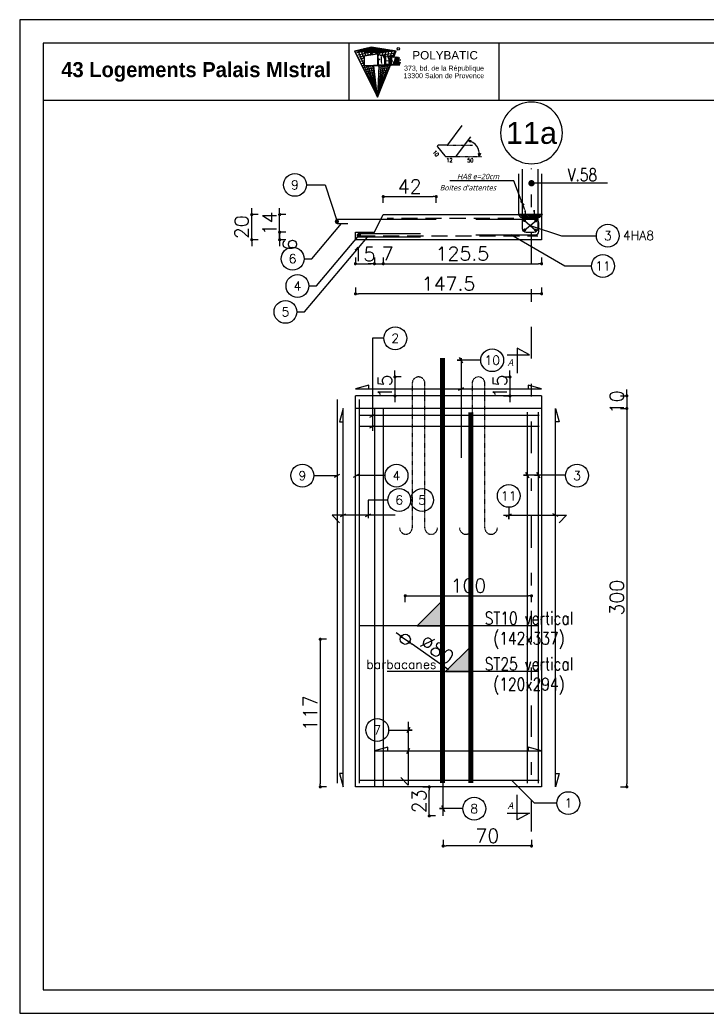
# Model space of a CAD drawing. Header units: millimetres. Extents: x -21776 to 63757, y -7870 to 8483.
# Drawn here: x 9611 to 10157, y -5309 to -4522 of the extents above; entities that cross this region are included whole.
import ezdxf
from ezdxf.enums import TextEntityAlignment as Align

# ---------------------------------------------------------------- set-up
doc = ezdxf.new("R2010")
doc.units = ezdxf.units.MM
doc.header["$PDMODE"] = 34
for name, pattern in [('CACHE', [9.525, 6.35, -3.175]), ('CACHEX2', [19.05, 12.7, -6.35]), ('CONTINUE', [0]), ('GrFeatureAxis', [0.85, 0.25, -0.2, 0.1, -0.2, 0.1]), ('HIDDEN2', [0.1875, 0.125, -0.0625])]:
    doc.linetypes.add(name, pattern=pattern)
for name, color, linetype in [('1', 7, 'Continuous'), ('COTATION', 1, 'Continuous'), ('GO-CARTOUCHE', 7, 'Continuous'), ('GO-COTATION', 1, 'Continuous'), ('GO-FER-HA', 140, 'Continuous'), ('GO-TEXTE', 9, 'Continuous'), ('GO-TEXTE-ACIER', 3, 'Continuous'), ('GO-TEXTE-FER', 3, 'Continuous'), ('Grid', 7, 'Continuous'), ('préfa v', 2, 'Continuous'), ('STR_barbacan', 160, 'Continuous'), ('STR_TS', 22, 'Continuous'), ('STR_TS_TXT', 7, 'Continuous'), ('STR_VOI-POT', 6, 'Continuous'), ('TEXTE-ACIER', 3, 'Continuous')]:
    doc.layers.add(name, color=color, linetype=linetype)
doc.styles.add('GrGrid', font='ARIAL.TTF', dxfattribs={"height": 0.17})
doc.styles.add('Lucida', font='')
doc.styles.get("Standard").update_dxf_attribs({"font": 'romans.shx'})
doc.styles.add('TEXTE', font='romans.shx')
doc.styles.add('TEXTE TS', font='romans.shx', dxfattribs={"width": 0.7, "oblique": 15})
doc.styles.add('TEXTEBA', font='ARIAL.TTF')
doc.styles.get('Lucida').set_extended_font_data('Lucida Sans', italic=True)
doc.dimstyles.new('COUPE-20', dxfattribs={"dimscale": 0.5, "dimtxt": 22, "dimasz": 5, "dimexe": 0.05, "dimexo": 0, "dimgap": 5, "dimtad": 1, "dimdsep": 46, "dimtxsty": 'Standard', "dimblk1": 'DOT', "dimblk2": 'DOT', "dimsah": 1, "dimcen": 0, "dimdle": 150, "dimclrd": 1, "dimclre": 1, "dimclrt": 7, "dimadec": 0, "dimazin": 0, "dimtfac": 1, "dimtix": 1, "dimtmove": 2, "dimatfit": 3, "dimldrblk": 'DOT', "dimfxl": 0, "dimtvp": 1, "dimtolj": 1, "dimtzin": 0, "dimarcsym": 0})

# ---------------------------------------------------------------- blocks, each defined once
blk = doc.blocks.new('_DOT')
at = {"color": 0, "linetype": 'ByBlock'}
blk.add_line((-0.5, 0), (-1, 0), dxfattribs=at)
at = {"color": 0, "linetype": 'ByBlock', "const_width": 0.5}
blk.add_lwpolyline([(-0.25, 0, 1), (0.25, 0, 1)], format="xyb", close=True, dxfattribs=at)
blk = doc.blocks.new('*D1493')
at = {"layer": 'DEFPOINTS', "color": 0}
for p in [(9817.31, -4689.9), (9877.37, -4689.9), (9877.37, -4695.9)]:
    blk.add_point(p, dxfattribs=at)
at = {"layer": 'préfa v', "color": 1, "lineweight": -2}
for p, q in [((9817.31, -4687.4), (9817.31, -4684.9)), ((9822.31, -4689.9), (9817.28, -4689.9)), ((9817.31, -4695.9), (9817.31, -4689.9)), ((9822.31, -4695.9), (9817.28, -4695.9)), ((9817.31, -4698.4), (9817.31, -4700.9))]:
    blk.add_line(p, q, dxfattribs=at)
at = {"layer": 'préfa v', "color": 1, "lineweight": -2, "xscale": 2.5, "yscale": 2.5, "zscale": 2.5}
for p, rotation in [((9817.31, -4689.9), 270), ((9817.31, -4695.9), 90)]:
    blk.add_blockref('_DOT', p, dxfattribs=dict(at, rotation=rotation))
at = {"layer": 'préfa v', "color": 7, "insert": (9825.31, -4699.75), "char_height": 11, "attachment_point": 5, "rotation": 90}
blk.add_mtext('\\A1;6', dxfattribs=at)
blk = doc.blocks.new('*D1494')
at = {"layer": 'DEFPOINTS', "color": 0}
for p in [(9817.31, -4675.9), (9899.37, -4675.9), (9877.37, -4689.9)]:
    blk.add_point(p, dxfattribs=at)
at = {"layer": 'préfa v', "color": 1, "lineweight": -2}
for p, q in [((9822.31, -4675.9), (9817.28, -4675.9)), ((9817.31, -4673.4), (9817.31, -4670.9)), ((9817.31, -4689.9), (9817.31, -4675.9)), ((9822.31, -4689.9), (9817.28, -4689.9)), ((9817.31, -4692.4), (9817.31, -4694.9))]:
    blk.add_line(p, q, dxfattribs=at)
at = {"layer": 'préfa v', "color": 1, "lineweight": -2, "xscale": 2.5, "yscale": 2.5, "zscale": 2.5}
for p, rotation in [((9817.31, -4675.9), 270), ((9817.31, -4689.9), 90)]:
    blk.add_blockref('_DOT', p, dxfattribs=dict(at, rotation=rotation))
at = {"layer": 'préfa v', "color": 7, "insert": (9809.31, -4682.9), "char_height": 11, "attachment_point": 5, "rotation": 90}
blk.add_mtext('\\A1;14', dxfattribs=at)
blk = doc.blocks.new('*D1495')
at = {"layer": 'DEFPOINTS', "color": 0}
for p in [(9892.37, -4689.9), (9877.37, -4695.9), (9892.37, -4714.88)]:
    blk.add_point(p, dxfattribs=at)
at = {"layer": 'préfa v', "color": 1, "lineweight": -2}
for p, q in [((9877.37, -4709.88), (9877.37, -4714.91)), ((9879.87, -4714.88), (9889.87, -4714.88)), ((9892.37, -4709.88), (9892.37, -4714.91))]:
    blk.add_line(p, q, dxfattribs=at)
at = {"layer": 'préfa v', "color": 1, "lineweight": -2, "xscale": 2.5, "yscale": 2.5, "zscale": 2.5, "rotation": 180}
blk.add_blockref('_DOT', (9877.37, -4714.88), dxfattribs=at)
at = {"layer": 'préfa v', "color": 1, "lineweight": -2, "xscale": 2.5, "yscale": 2.5, "zscale": 2.5}
blk.add_blockref('_DOT', (9892.37, -4714.88), dxfattribs=at)
at = {"layer": 'préfa v', "color": 7, "insert": (9883.77, -4707.33), "char_height": 11, "attachment_point": 5}
blk.add_mtext('\\A1;15', dxfattribs=at)
blk = doc.blocks.new('*D1496')
at = {"layer": 'DEFPOINTS', "color": 0}
for p in [(9899.37, -4675.9), (9892.37, -4689.9), (9899.37, -4714.88)]:
    blk.add_point(p, dxfattribs=at)
at = {"layer": 'préfa v', "color": 1, "lineweight": -2}
for p, q in [((9889.87, -4714.88), (9887.37, -4714.88)), ((9892.37, -4709.88), (9892.37, -4714.91)), ((9892.37, -4714.88), (9899.37, -4714.88)), ((9899.37, -4709.88), (9899.37, -4714.91)), ((9901.87, -4714.88), (9904.37, -4714.88))]:
    blk.add_line(p, q, dxfattribs=at)
at = {"layer": 'préfa v', "color": 1, "lineweight": -2, "xscale": 2.5, "yscale": 2.5, "zscale": 2.5}
blk.add_blockref('_DOT', (9892.37, -4714.88), dxfattribs=at)
at = {"layer": 'préfa v', "color": 1, "lineweight": -2, "xscale": 2.5, "yscale": 2.5, "zscale": 2.5, "rotation": 180}
blk.add_blockref('_DOT', (9899.37, -4714.88), dxfattribs=at)
at = {"layer": 'préfa v', "color": 7, "insert": (9902.95, -4706.88), "char_height": 11, "attachment_point": 5}
blk.add_mtext('\\A1;7', dxfattribs=at)
blk = doc.blocks.new('*D1497')
at = {"layer": 'DEFPOINTS', "color": 0}
for p in [(9899.37, -4675.9), (10024.87, -4695.9), (10024.87, -4714.88)]:
    blk.add_point(p, dxfattribs=at)
at = {"layer": 'préfa v', "color": 1, "lineweight": -2}
for p, q in [((9899.37, -4709.88), (9899.37, -4714.91)), ((9901.87, -4714.88), (10022.37, -4714.88)), ((10024.87, -4709.88), (10024.87, -4714.91))]:
    blk.add_line(p, q, dxfattribs=at)
at = {"layer": 'préfa v', "color": 1, "lineweight": -2, "xscale": 2.5, "yscale": 2.5, "zscale": 2.5, "rotation": 180}
blk.add_blockref('_DOT', (9899.37, -4714.88), dxfattribs=at)
at = {"layer": 'préfa v', "color": 1, "lineweight": -2, "xscale": 2.5, "yscale": 2.5, "zscale": 2.5}
blk.add_blockref('_DOT', (10024.87, -4714.88), dxfattribs=at)
at = {"layer": 'préfa v', "color": 7, "insert": (9962.12, -4706.88), "char_height": 11, "attachment_point": 5}
blk.add_mtext('\\A1;125.5', dxfattribs=at)
blk = doc.blocks.new('*D1498')
at = {"layer": 'DEFPOINTS', "color": 0}
for p in [(9877.37, -4695.9), (10024.87, -4695.9), (9877.37, -4738.7)]:
    blk.add_point(p, dxfattribs=at)
at = {"layer": 'préfa v', "color": 1, "lineweight": -2}
for p, q in [((9877.37, -4733.7), (9877.37, -4738.72)), ((10022.37, -4738.7), (9879.87, -4738.7)), ((10024.87, -4733.7), (10024.87, -4738.72))]:
    blk.add_line(p, q, dxfattribs=at)
at = {"layer": 'préfa v', "color": 1, "lineweight": -2, "xscale": 2.5, "yscale": 2.5, "zscale": 2.5, "rotation": 180}
blk.add_blockref('_DOT', (9877.37, -4738.7), dxfattribs=at)
at = {"layer": 'préfa v', "color": 1, "lineweight": -2, "xscale": 2.5, "yscale": 2.5, "zscale": 2.5}
blk.add_blockref('_DOT', (10024.87, -4738.7), dxfattribs=at)
at = {"layer": 'préfa v', "color": 7, "insert": (9951.12, -4730.7), "char_height": 11, "attachment_point": 5}
blk.add_mtext('\\A1;147.5', dxfattribs=at)
blk = doc.blocks.new('*D1505')
at = {"layer": 'DEFPOINTS', "color": 0}
for p in [(10024.87, -4819.66), (10024.87, -4829.66), (10092.47, -4829.66)]:
    blk.add_point(p, dxfattribs=at)
at = {"layer": 'STR_VOI-POT', "color": 1, "lineweight": -2}
for p, q in [((10092.47, -4817.16), (10092.47, -4814.66)), ((10087.47, -4819.66), (10092.49, -4819.66)), ((10092.47, -4819.66), (10092.47, -4829.66)), ((10087.47, -4829.66), (10092.49, -4829.66)), ((10092.47, -4832.16), (10092.47, -4834.66))]:
    blk.add_line(p, q, dxfattribs=at)
at = {"layer": 'STR_VOI-POT', "color": 1, "lineweight": -2, "xscale": 2.5, "yscale": 2.5, "zscale": 2.5}
for p, rotation in [((10092.47, -4819.66), 270), ((10092.47, -4829.66), 90)]:
    blk.add_blockref('_DOT', p, dxfattribs=dict(at, rotation=rotation))
at = {"layer": 'STR_VOI-POT', "color": 7, "insert": (10084.47, -4824.66), "char_height": 11, "attachment_point": 5, "rotation": 90}
blk.add_mtext('\\A1;10', dxfattribs=at)
blk = doc.blocks.new('*D1506')
at = {"layer": 'DEFPOINTS', "color": 0}
for p in [(10024.87, -4829.66), (10024.87, -5129.66), (10092.47, -5129.66)]:
    blk.add_point(p, dxfattribs=at)
at = {"layer": 'STR_VOI-POT', "color": 1, "lineweight": -2}
for p, q in [((10087.47, -4829.66), (10092.49, -4829.66)), ((10092.47, -4832.16), (10092.47, -5127.16)), ((10087.47, -5129.66), (10092.49, -5129.66))]:
    blk.add_line(p, q, dxfattribs=at)
at = {"layer": 'STR_VOI-POT', "color": 1, "lineweight": -2, "xscale": 2.5, "yscale": 2.5, "zscale": 2.5}
for p, rotation in [((10092.47, -4829.66), 90), ((10092.47, -5129.66), 270)]:
    blk.add_blockref('_DOT', p, dxfattribs=dict(at, rotation=rotation))
at = {"layer": 'STR_VOI-POT', "color": 7, "insert": (10084.47, -4979.66), "char_height": 11, "attachment_point": 5, "rotation": 90}
blk.add_mtext('\\A1;300', dxfattribs=at)
blk = doc.blocks.new('*D1507')
at = {"layer": 'DEFPOINTS', "color": 0}
for p in [(9795.17, -4675.9), (9899.37, -4675.9), (9877.37, -4695.9)]:
    blk.add_point(p, dxfattribs=at)
at = {"layer": 'STR_VOI-POT', "color": 1, "lineweight": -2}
for p, q in [((9800.17, -4675.9), (9795.15, -4675.9)), ((9795.17, -4673.4), (9795.17, -4670.9)), ((9795.17, -4695.9), (9795.17, -4675.9)), ((9800.17, -4695.9), (9795.15, -4695.9)), ((9795.17, -4698.4), (9795.17, -4700.9))]:
    blk.add_line(p, q, dxfattribs=at)
at = {"layer": 'STR_VOI-POT', "color": 1, "lineweight": -2, "xscale": 2.5, "yscale": 2.5, "zscale": 2.5}
for p, rotation in [((9795.17, -4675.9), 270), ((9795.17, -4695.9), 90)]:
    blk.add_blockref('_DOT', p, dxfattribs=dict(at, rotation=rotation))
at = {"layer": 'STR_VOI-POT', "color": 7, "insert": (9787.17, -4685.9), "char_height": 11, "attachment_point": 5, "rotation": 90}
blk.add_mtext('\\A1;20', dxfattribs=at)
blk = doc.blocks.new('mrega')
at = {"layer": 'STR_TS_TXT', "style": 'TEXTE TS', "width": 0.8}
for tag, p in [('ST10', (14.48, 0)), ('DIM', (14.48, -16)), ('NOTE', (14.48, -32))]:
    blk.add_attdef(tag, text='', height=10, dxfattribs=at).set_placement(p, align=Align.CENTER)
blk = doc.blocks.new('A$C6F247267')
blk.add_hatch(color=256).paths.add_polyline_path([(0, -0.2), (-0.2, 0), (0, 0)])
blk.add_lwpolyline([(-0.2, 0), (0, 0), (0, -0.2), (-0.2, 0)])
blk = doc.blocks.new('*D1509')
at = {"layer": 'DEFPOINTS', "color": 0}
for p in [(9974.87, -4804.66), (9983.57, -4819.66), (9999.81, -4819.66)]:
    blk.add_point(p, dxfattribs=at)
at = {"layer": 'GO-COTATION', "color": 1, "lineweight": -2}
for p, q in [((9999.81, -4802.16), (9999.81, -4799.66)), ((9994.81, -4804.66), (9999.83, -4804.66)), ((9999.81, -4804.66), (9999.81, -4819.66)), ((9994.81, -4819.66), (9999.83, -4819.66)), ((9999.81, -4822.16), (9999.81, -4824.66))]:
    blk.add_line(p, q, dxfattribs=at)
at = {"layer": 'GO-COTATION', "color": 1, "lineweight": -2, "xscale": 2.5, "yscale": 2.5, "zscale": 2.5}
for p, rotation in [((9999.81, -4804.66), 270), ((9999.81, -4819.66), 90)]:
    blk.add_blockref('_DOT', p, dxfattribs=dict(at, rotation=rotation))
at = {"layer": 'GO-COTATION', "color": 7, "insert": (9991.81, -4812.16), "char_height": 11, "attachment_point": 5, "rotation": 90}
blk.add_mtext('\\A1;15', dxfattribs=at)
blk = doc.blocks.new('*D1492')
at = {"layer": 'COTATION', "color": 1, "lineweight": -2}
for p, q in [((9899.37, -4666.7), (9899.37, -4661.68)), ((9901.87, -4661.7), (9938.87, -4661.7)), ((9941.37, -4666.7), (9941.37, -4661.68))]:
    blk.add_line(p, q, dxfattribs=at)
at = {"layer": 'DEFPOINTS', "color": 0}
for p in [(9941.37, -4661.7), (9899.37, -4675.9), (9941.37, -4679.9)]:
    blk.add_point(p, dxfattribs=at)
at = {"layer": 'COTATION', "color": 1, "lineweight": -2, "xscale": 2.5, "yscale": 2.5, "zscale": 2.5, "rotation": 180}
blk.add_blockref('_DOT', (9899.37, -4661.7), dxfattribs=at)
at = {"layer": 'COTATION', "color": 1, "lineweight": -2, "xscale": 2.5, "yscale": 2.5, "zscale": 2.5}
blk.add_blockref('_DOT', (9941.37, -4661.7), dxfattribs=at)
at = {"layer": 'COTATION', "color": 7, "insert": (9920.37, -4653.7), "char_height": 11, "attachment_point": 5}
blk.add_mtext('\\A1;42', dxfattribs=at)
blk = doc.blocks.new('*D1510')
at = {"layer": 'COTATION', "color": 1, "lineweight": -2}
for p, q in [((9946.87, -5171.52), (9946.87, -5176.55)), ((10016.87, -5171.52), (10016.87, -5176.55)), ((10014.37, -5176.52), (9949.37, -5176.52))]:
    blk.add_line(p, q, dxfattribs=at)
at = {"layer": 'DEFPOINTS', "color": 0}
for p in [(9946.87, -5152.66), (10016.87, -5165.05), (9946.87, -5176.52)]:
    blk.add_point(p, dxfattribs=at)
at = {"layer": 'COTATION', "color": 1, "lineweight": -2, "xscale": 2.5, "yscale": 2.5, "zscale": 2.5, "rotation": 180}
blk.add_blockref('_DOT', (9946.87, -5176.52), dxfattribs=at)
at = {"layer": 'COTATION', "color": 1, "lineweight": -2, "xscale": 2.5, "yscale": 2.5, "zscale": 2.5}
blk.add_blockref('_DOT', (10016.87, -5176.52), dxfattribs=at)
at = {"layer": 'COTATION', "color": 7, "insert": (9981.87, -5168.52), "char_height": 11, "attachment_point": 5}
blk.add_mtext('\\A1;70', dxfattribs=at)
blk = doc.blocks.new('*D1512')
at = {"layer": 'COTATION', "color": 1, "lineweight": -2}
for p, q in [((9908.67, -4802.16), (9908.67, -4799.66)), ((9913.67, -4804.66), (9908.64, -4804.66)), ((9908.67, -4804.66), (9908.67, -4819.66)), ((9913.67, -4819.66), (9908.64, -4819.66)), ((9908.67, -4822.16), (9908.67, -4824.66))]:
    blk.add_line(p, q, dxfattribs=at)
at = {"layer": 'DEFPOINTS', "color": 0}
for p in [(9927.37, -4804.66), (9908.67, -4819.66), (9915.51, -4819.66)]:
    blk.add_point(p, dxfattribs=at)
at = {"layer": 'COTATION', "color": 1, "lineweight": -2, "xscale": 2.5, "yscale": 2.5, "zscale": 2.5}
for p, rotation in [((9908.67, -4804.66), 270), ((9908.67, -4819.66), 90)]:
    blk.add_blockref('_DOT', p, dxfattribs=dict(at, rotation=rotation))
at = {"layer": 'COTATION', "color": 7, "insert": (9900.67, -4812.16), "char_height": 11, "attachment_point": 5, "rotation": 90}
blk.add_mtext('\\A1;15', dxfattribs=at)
blk = doc.blocks.new('staboxdetail')
at = {"layer": 'GO-TEXTE-FER'}
blk.add_lwpolyline([(-8.57, 15.58), (-19.76, 0.33, -0.238859), (-20.41, 0), (-27.16, 0, 0.630281), (-27.79, -1.3), (-21.96, -8.52, 0.226783), (-21.34, -8.82), (-13.3, -8.82, 0.238859), (-12.65, -8.49), (-1.46, 6.77)], format="xyb", dxfattribs=at)
at = {"layer": 'GO-TEXTE-FER', "color": 1, "flags": 128}
for points in [[(-3.64, 3.75), (-1.35, 3.64), (-1.75, 2.31), (-3.64, 3.75)], [(5.34, -8.85), (4.78, -6.62), (6.18, -6.63), (5.34, -8.85)]]:
    blk.add_lwpolyline(points, dxfattribs=at)
at = {"layer": 'GO-TEXTE-FER', "color": 1}
blk.add_arc((-6, -7.43), 11.43, 352.85098, 78.09196, dxfattribs=at)
at = {"layer": 'TEXTE-ACIER', "color": 1, "linetype": 'HIDDEN2', "ltscale": 0.025}
for p, q in [((-20, 0), (0, 0)), ((-12.89, -8.82), (7.11, -8.82))]:
    blk.add_line(p, q, dxfattribs=at)
at = {"layer": 'GO-TEXTE-FER', "color": 1, "style": 'TEXTE', "width": 0.9}
blk.add_text('10', height=3.15, rotation=309.81851, dxfattribs=at).set_placement((-31.88, -5.6))
for s, p in [('12', (-20.75, -13.49)), ('50', (-4.19, -13.49))]:
    blk.add_text(s, height=3.15, dxfattribs=at).set_placement(p)
blk = doc.blocks.new('*D2274')
at = {"layer": 'COTATION', "color": 1, "lineweight": -2}
for p, q in [((9930.86, -5129.66), (9935.89, -5129.66)), ((9935.86, -5150.16), (9935.86, -5132.16)), ((9940.86, -5152.66), (9935.84, -5152.66))]:
    blk.add_line(p, q, dxfattribs=at)
at = {"layer": 'DEFPOINTS', "color": 0}
for p in [(9877.37, -5129.66), (9935.86, -5129.66), (9946.87, -5152.66)]:
    blk.add_point(p, dxfattribs=at)
at = {"layer": 'COTATION', "color": 1, "lineweight": -2, "xscale": 2.5, "yscale": 2.5, "zscale": 2.5}
for p, rotation in [((9935.86, -5129.66), 90), ((9935.86, -5152.66), 270)]:
    blk.add_blockref('_DOT', p, dxfattribs=dict(at, rotation=rotation))
at = {"layer": 'COTATION', "color": 7, "insert": (9927.86, -5141.16), "char_height": 11, "attachment_point": 5, "rotation": 90}
blk.add_mtext('\\A1;23', dxfattribs=at)
blk = doc.blocks.new('*D2316')
at = {"layer": 'DEFPOINTS', "color": 0}
for p in [(10016.87, -4978.15), (9916.87, -5012.66), (10016.87, -5165.05)]:
    blk.add_point(p, dxfattribs=at)
at = {"layer": 'STR_barbacan', "color": 1, "lineweight": -2}
for p, q in [((9916.87, -4983.15), (9916.87, -4978.13)), ((9919.37, -4978.15), (10014.37, -4978.15)), ((10016.87, -4983.15), (10016.87, -4978.13))]:
    blk.add_line(p, q, dxfattribs=at)
at = {"layer": 'STR_barbacan', "color": 1, "lineweight": -2, "xscale": 2.5, "yscale": 2.5, "zscale": 2.5, "rotation": 180}
blk.add_blockref('_DOT', (9916.87, -4978.15), dxfattribs=at)
at = {"layer": 'STR_barbacan', "color": 1, "lineweight": -2, "xscale": 2.5, "yscale": 2.5, "zscale": 2.5}
blk.add_blockref('_DOT', (10016.87, -4978.15), dxfattribs=at)
at = {"layer": 'STR_barbacan', "color": 7, "insert": (9966.87, -4970.15), "char_height": 11, "attachment_point": 5}
blk.add_mtext('\\A1;100', dxfattribs=at)
blk = doc.blocks.new('*D2317')
at = {"layer": 'DEFPOINTS', "color": 0}
for p in [(9913.6, -5010.36), (9920.14, -5014.97)]:
    blk.add_point(p, dxfattribs=at)
at = {"layer": 'STR_barbacan', "color": 1, "lineweight": -2}
for p, q in [((9911.56, -5008.92), (9909.51, -5007.48)), ((9913.6, -5010.36), (9920.14, -5014.97)), ((9951, -5036.73), (9922.18, -5016.41))]:
    blk.add_line(p, q, dxfattribs=at)
at = {"layer": 'STR_barbacan', "color": 1, "lineweight": -2, "xscale": 2.5, "yscale": 2.5, "zscale": 2.5}
for p, rotation in [((9913.6, -5010.36), 324.8098080391793), ((9920.14, -5014.97), 144.8098080391793)]:
    blk.add_blockref('_DOT', p, dxfattribs=dict(at, rotation=rotation))
at = {"layer": 'STR_barbacan', "color": 7, "insert": (9942.22, -5020.75), "char_height": 11, "attachment_point": 5, "rotation": 324.80981}
blk.add_mtext('\\A1;∅80', dxfattribs=at)
blk = doc.blocks.new('*D2318')
at = {"layer": 'DEFPOINTS', "color": 0}
for p in [(9916.87, -5012.66), (9849.52, -5129.66), (9877.37, -5129.66)]:
    blk.add_point(p, dxfattribs=at)
at = {"layer": 'STR_barbacan', "color": 1, "lineweight": -2}
for p, q in [((9854.52, -5012.66), (9849.49, -5012.66)), ((9849.52, -5015.16), (9849.52, -5127.16)), ((9854.52, -5129.66), (9849.49, -5129.66))]:
    blk.add_line(p, q, dxfattribs=at)
at = {"layer": 'STR_barbacan', "color": 1, "lineweight": -2, "xscale": 2.5, "yscale": 2.5, "zscale": 2.5}
for p, rotation in [((9849.52, -5012.66), 90), ((9849.52, -5129.66), 270)]:
    blk.add_blockref('_DOT', p, dxfattribs=dict(at, rotation=rotation))
at = {"layer": 'STR_barbacan', "color": 7, "insert": (9841.52, -5071.16), "char_height": 11, "attachment_point": 5, "rotation": 90}
blk.add_mtext('\\A1;117', dxfattribs=at)

msp = doc.modelspace()

# ---------------------------------------------------------------- hatches: boundary and pattern name
at = {"layer": 'GO-FER-HA'}
h = msp.add_hatch(dxfattribs=at)
h.set_pattern_fill('ANSI31', color=9, scale=6.075, angle=-540, style=0)
h.set_pattern_definition([(225, (65008.5275, 391218.8384), (0.536959212, -0.536959212), [])])
h.paths.add_polyline_path([(10007.31676, -4675.89951), (10009.34176, -4677.92451), (10010.9676, -4677.92451), (10010.9676, -4675.89951)])
h.paths.add_polyline_path([(10010.9676, -4675.89951), (10010.9676, -4677.92451), (10014.12051, -4677.92451), (10013.92034, -4675.89951)])
h.paths.add_polyline_path([(10014.45437, -4675.89951), (10014.1375, -4677.92451), (10023.89991, -4677.92451), (10023.69025, -4675.89951)])
h.paths.add_polyline_path([(10023.97913, -4677.46213), (10025.54176, -4675.89951), (10024.11838, -4675.89951)])

# ---------------------------------------------------------------- linework, layer by layer
at = {"layer": '1', "color": 252, "linetype": 'HIDDEN2', "ltscale": 0.05}
for points in [[(9942.36314, -4924.35045, -1), (9932.36714, -4924.35045), (9932.36714, -4819.66119), (9932.36714, -4809.65919, 1), (9922.37114, -4809.65919), (9922.37114, -4819.66119), (9922.37114, -4924.35045, -1), (9912.37514, -4924.35045)], [(9989.86314, -4924.35045, -1), (9979.86714, -4924.35045), (9979.86714, -4819.66119), (9979.86714, -4809.65919, 1), (9969.87114, -4809.65919), (9969.87114, -4819.66119), (9969.87114, -4924.35045, -1), (9959.87514, -4924.35045)]]:
    msp.add_lwpolyline(points, format="xyb", dxfattribs=at)
at = {"layer": 'COTATION'}
for p, q in [((10011.31577, -4680.64423), (10020.10736, -4688.2004)), ((10011.54121, -4688.05938), (10020.22008, -4680.98254))]:
    msp.add_line(p, q, dxfattribs=at)
at = {"layer": 'COTATION', "const_width": 2.5}
msp.add_lwpolyline([(10018.11914, -4651.07119, -1), (10015.61914, -4651.07119, -1)], format="xyb", close=True, dxfattribs=at)
at = {"layer": 'COTATION'}
for points in [[(10077.02487, -4651.07119), (10016.86914, -4651.07119)], [(9836.62647, -4710.93366), (9842.76857, -4710.93366), (9866.31818, -4682.89951)], [(10015.88064, -4684.52096), (10040.54566, -4692.67269), (10068.27314, -4692.67269)], [(9840.46729, -4732.48908), (9846.60939, -4732.48908), (9880.62672, -4691.99385)], [(10064.42312, -4716.72), (10043.42034, -4716.72), (10000.4006, -4691.89951)], [(9830.93907, -4753.06533), (9837.08117, -4753.06533), (9886.78241, -4693.89951)], [(9976.65408, -4791.37667), (9958.06506, -4791.37667), (9961.06506, -4791.37667), (9959.94374, -4789.25535), (9962.18638, -4793.49799)], [(9887.92678, -4814.03903), (9887.92678, -4811.03904), (9877.36914, -4814.03903), (10024.86914, -4814.03903), (10014.31149, -4811.03904), (10014.31149, -4814.03903)], [(9958.94374, -4815.16035), (9963.18638, -4812.91771)], [(9867.64137, -5119.10455), (9864.64138, -5119.10455), (9867.64137, -5129.66219), (9867.64137, -4829.66119), (9864.64138, -4840.21884), (9867.64137, -4840.21884)], [(9888.74454, -4836.45459), (9892.98718, -4834.21194)], [(10035.87895, -5119.10455), (10038.87894, -5119.10455), (10035.87895, -5129.66219), (10035.87895, -4829.66119), (10038.87894, -4840.21884), (10035.87895, -4840.21884)], [(9888.74454, -4845.02074), (9892.98718, -4842.7781)], [(9860.7638, -4883.99863), (9865.00644, -4881.75599)], [(9875.8293, -4883.99863), (9880.07194, -4881.75599)], [(10029.1252, -4882.42644), (10010.53618, -4882.42644), (10013.53618, -4882.42644), (10012.41486, -4880.30512), (10014.6575, -4884.54776)], [(10043.90462, -4882.42644), (10019.23807, -4882.42644), (10022.23807, -4882.42644), (10021.11675, -4880.30512), (10023.35939, -4884.54776)], [(9844.35995, -4882.87731), (9862.88512, -4882.87731)], [(9900.81651, -4882.87731), (9877.95062, -4882.87731)], [(9903.0262, -4902.2518), (9887.53212, -4902.2518), (9887.53212, -4916.73896)], [(9865.52005, -4915.41046), (9869.76269, -4913.16782)], [(9885.4108, -4915.41046), (9889.65344, -4913.16782)], [(9998.86869, -4908.00175), (9998.86869, -4917.28914), (9998.86869, -4914.28914), (9996.74737, -4915.41046), (10000.99001, -4913.16782)], [(10038.00027, -4915.41046), (10033.75763, -4913.16782)], [(9903.66498, -5084.57246), (9922.254, -5084.57246), (9919.254, -5084.57246), (9920.37532, -5082.45114), (9918.13268, -5086.69378)], [(9902.92678, -5101.10225), (9902.92678, -5098.10226), (9892.36914, -5101.10225), (10024.86914, -5101.10225), (10014.31149, -5098.10226), (10014.31149, -5101.10225)], [(9918.13268, -5103.22357), (9920.37532, -5098.98093)], [(10036.97043, -5142.52462), (10019.25971, -5142.52462), (10001.39729, -5124.66219)], [(9962.45815, -5146.92839), (9943.86914, -5146.92839), (9946.86914, -5146.92839), (9945.74781, -5144.80707), (9947.99046, -5149.04971)]]:
    msp.add_lwpolyline(points, dxfattribs=at)
at = {"layer": 'GO-CARTOUCHE', "color": 9, "linetype": 'CONTINUE'}
for p, q in [((9876.7269, -4546.06632), (9890.12006, -4542.95163)), ((9878.2363, -4546.21007), (9891.62923, -4543.19118)), ((9881.2551, -4546.49758), (9894.64758, -4543.67029)), ((9887.73969, -4549.89959), (9886.43484, -4543.80866)), ((9886.43484, -4543.80866), (9906.08755, -4546.57633)), ((9889.81341, -4549.59463), (9888.86183, -4543.24425)), ((9888.86183, -4543.24425), (9908.52208, -4546.23663)), ((9890.88015, -4549.43776), (9890.12006, -4542.95163)), ((9890.12006, -4542.95163), (9909.7426, -4546.06632)), ((9876.7269, -4546.06632), (9896.34944, -4547.93514)), ((9876.7269, -4546.06632), (9894.79209, -4582.81966)), ((9877.54797, -4547.73678), (9890.33243, -4544.76382)), ((9878.36904, -4549.40723), (9890.54479, -4546.576)), ((9884.20215, -4557.54868), (9879.15388, -4545.50191)), ((9879.15388, -4545.50191), (9898.78397, -4547.59543)), ((9879.19011, -4551.07769), (9890.75716, -4548.38819)), ((9884.20215, -4552.45382), (9881.58087, -4544.93749)), ((9881.58087, -4544.93749), (9901.21849, -4547.25573)), ((9884.00785, -4544.37308), (9903.65302, -4546.91603)), ((9885.64447, -4550.20771), (9884.00785, -4544.37308)), ((9894.79209, -4548.86247), (9884.20215, -4550.41982)), ((9884.20215, -4550.41982), (9884.20215, -4557.89507)), ((9884.2739, -4546.78508), (9897.66593, -4544.14939)), ((9887.2927, -4547.07259), (9900.68427, -4544.62849)), ((9890.3115, -4547.36009), (9903.70262, -4545.10759)), ((9893.33031, -4547.6476), (9906.72096, -4545.5867)), ((9896.53532, -4549.13501), (9894.79209, -4548.86247)), ((9894.79209, -4548.86247), (9894.79209, -4557.87744)), ((9894.83971, -4547.79135), (9908.23014, -4545.82625)), ((9895.41503, -4552.49082), (9895.41503, -4549.59037)), ((9896.20723, -4549.71422), (9895.41503, -4549.59037)), ((9896.34944, -4547.93514), (9896.29753, -4549.09783)), ((9909.7426, -4546.06632), (9896.34944, -4547.93514)), ((9896.78407, -4549.45027), (9909.06309, -4547.73681)), ((9896.98334, -4549.79362), (9898.94969, -4549.50762)), ((9897.8374, -4551.41547), (9897.69892, -4552.46537)), ((9898.06463, -4550.57838), (9897.8374, -4551.41547)), ((9898.78397, -4547.59543), (9898.56115, -4549.56159)), ((9899.70385, -4550.28162), (9899.34133, -4549.69815)), ((9900.64771, -4549.77795), (9899.49613, -4549.9473)), ((9899.94824, -4550.98011), (9899.70385, -4550.28162)), ((9900.13566, -4551.98885), (9899.94824, -4550.98011)), ((9900.64771, -4557.27213), (9900.64771, -4549.7711)), ((9901.27065, -4549.87534), (9900.64771, -4549.77795)), ((9901.21849, -4547.25573), (9900.67797, -4549.78268)), ((9901.27065, -4556.6492), (9901.27065, -4549.87534)), ((9901.27065, -4550.39212), (9902.83167, -4550.17735)), ((9901.27065, -4550.39212), (9901.27114, -4556.6492)), ((9902.81059, -4550.1161), (9904.10127, -4553.86628)), ((9903.3676, -4550.20318), (9902.81059, -4550.1161)), ((9902.83167, -4550.17735), (9904.10127, -4553.86628)), ((9903.65302, -4546.91603), (9902.8613, -4550.12402)), ((9903.04356, -4550.15252), (9908.38357, -4549.40729)), ((9903.3676, -4550.20318), (9904.39563, -4553.19023)), ((9905.12087, -4550.47729), (9903.54186, -4550.7095)), ((9905.12087, -4550.47729), (9904.39563, -4553.19023)), ((9905.61603, -4550.5547), (9904.7242, -4553.8908)), ((9904.72752, -4553.8784), (9905.59769, -4550.62331)), ((9906.08755, -4546.57633), (9904.85983, -4550.51568)), ((9905.61603, -4550.5547), (9905.12087, -4550.47729)), ((9905.59769, -4550.62331), (9905.7832, -4550.59553)), ((9905.7832, -4550.58084), (9905.60191, -4550.6075)), ((9905.7832, -4557.27213), (9905.7832, -4550.58084)), ((9906.98968, -4550.76946), (9905.7832, -4550.58084)), ((9906.92232, -4551.20028), (9906.21925, -4551.09036)), ((9906.21925, -4553.71445), (9906.21925, -4551.09036)), ((9908.52208, -4546.23663), (9906.83022, -4550.74453)), ((9907.40344, -4551.11973), (9907.70405, -4551.07778)), ((9908.71156, -4551.03866), (9907.45515, -4551.22343)), ((9907.65687, -4551.19376), (9909.7426, -4546.06632)), ((9908.71156, -4551.03866), (9908.46731, -4553.07391)), ((9909.02194, -4551.08719), (9908.71156, -4551.03866)), ((9909.02194, -4551.08719), (9909.76928, -4557.2662)), ((9909.04891, -4551.31018), (9909.77, -4551.20414)), ((9909.09909, -4551.72505), (9909.77, -4551.64549)), ((9909.11057, -4551.81992), (9910.17491, -4551.7088)), ((9909.77, -4551.20414), (9909.77, -4551.64549)), ((9911.01588, -4551.39892), (9909.77, -4551.20414)), ((9909.77, -4551.64549), (9910.17491, -4551.7088)), ((9910.17491, -4557.2662), (9910.17491, -4551.7088)), ((9911.01588, -4551.84027), (9911.01588, -4551.39892)), ((9911.17424, -4551.42368), (9911.01588, -4551.47452)), ((9911.17424, -4551.42368), (9911.17424, -4557.26789)), ((9911.6103, -4551.49185), (9911.17424, -4551.42368)), ((9911.6103, -4551.49185), (9911.6103, -4557.27213)), ((9911.6103, -4551.69655), (9912.59812, -4551.60465)), ((9880.01118, -4552.74815), (9884.20215, -4551.77376)), ((9880.83225, -4554.4186), (9884.20215, -4553.63518)), ((9881.65332, -4556.08906), (9884.20215, -4555.49657)), ((9882.4744, -4557.75951), (9884.20215, -4557.35793)), ((9883.29547, -4559.42997), (9889.90002, -4557.89507)), ((9884.11654, -4561.10042), (9892.03135, -4559.26129)), ((9884.20215, -4557.89507), (9895.41503, -4557.27213)), ((9895.29694, -4557.8766), (9884.20215, -4557.89507)), ((9894.79209, -4582.81966), (9884.34731, -4557.89507)), ((9894.79209, -4582.81966), (9886.09976, -4557.89507)), ((9894.79209, -4582.81966), (9887.80076, -4557.89507)), ((9894.79209, -4582.81966), (9889.45255, -4557.89507)), ((9894.79209, -4582.81966), (9891.05721, -4557.89507)), ((9894.79209, -4582.81966), (9891.87124, -4557.89507)), ((9894.79209, -4582.81966), (9905.07625, -4557.53777)), ((9904.27013, -4557.56578), (9894.79209, -4582.81966)), ((9902.64502, -4557.62224), (9894.79209, -4582.81966)), ((9900.99662, -4557.67951), (9894.79209, -4582.81966)), ((9899.32442, -4557.73761), (9894.79209, -4582.81966)), ((9897.6279, -4557.79655), (9894.79209, -4582.81966)), ((9895.90653, -4557.85635), (9894.79209, -4582.81966)), ((9895.29694, -4557.8766), (9898.4288, -4557.762)), ((9895.41503, -4552.49082), (9896.0422, -4552.53948)), ((9896.26692, -4553.18173), (9895.41503, -4553.11563)), ((9895.41503, -4553.11563), (9895.41503, -4557.27213)), ((9895.41503, -4557.27213), (9902.92134, -4557.27213)), ((9895.78313, -4560.62047), (9904.30645, -4559.43021)), ((9895.85392, -4559.0348), (9904.98597, -4557.75972)), ((9896.58098, -4552.87272), (9896.26692, -4553.18173)), ((9897.69892, -4552.46537), (9897.66044, -4553.31857)), ((9897.66044, -4553.31857), (9897.72003, -4554.61005)), ((9897.72003, -4554.61005), (9898.00784, -4556.07624)), ((9898.4288, -4557.762), (9898.98964, -4557.74148)), ((9899.03266, -4557.7399), (9905.77727, -4557.49311)), ((9900.64446, -4557.27305), (9905.79141, -4557.27213)), ((9901.27065, -4556.6492), (9902.92134, -4556.6492)), ((9901.27114, -4554.11475), (9904.10127, -4553.86628)), ((9901.27114, -4556.6492), (9902.92134, -4556.65427)), ((9902.92134, -4557.27213), (9902.92134, -4556.6492)), ((9902.92134, -4557.27213), (9904.10539, -4557.27213)), ((9904.10127, -4557.27213), (9904.10127, -4553.86628)), ((9904.10127, -4556.65427), (9904.10539, -4557.27213)), ((9904.10539, -4557.27213), (9904.7242, -4557.27213)), ((9904.7242, -4557.2645), (9904.72752, -4553.8784)), ((9904.7242, -4557.27213), (9904.7242, -4553.8908)), ((9905.77688, -4557.26619), (9911.17424, -4557.2662)), ((9905.77832, -4557.49307), (9912.61746, -4557.27483)), ((9905.7832, -4557.27213), (9907.10348, -4557.27213)), ((9906.21925, -4553.71445), (9906.78746, -4553.75853)), ((9906.21925, -4554.15182), (9906.75373, -4554.19328)), ((9906.21925, -4556.83608), (9906.21925, -4554.15182)), ((9906.21925, -4556.83608), (9906.96945, -4556.83608)), ((9907.34583, -4557.05924), (9907.09696, -4557.2662)), ((9907.09696, -4557.2662), (9907.95184, -4557.2662)), ((9907.5242, -4556.67452), (9907.34583, -4557.05924)), ((9907.48066, -4554.53315), (9907.56044, -4554.78554)), ((9907.62675, -4556.18057), (9907.5242, -4556.67452)), ((9907.56044, -4554.78554), (9907.63913, -4555.26651)), ((9907.65759, -4555.73487), (9907.62675, -4556.18057)), ((9907.63913, -4555.26651), (9907.65759, -4555.73487)), ((9908.02008, -4556.80051), (9907.96419, -4557.2662)), ((9908.08308, -4556.27558), (9908.02008, -4556.80051)), ((9908.13556, -4555.83826), (9908.08308, -4556.27558)), ((9908.1858, -4555.41965), (9908.13556, -4555.83826)), ((9908.23648, -4554.99731), (9908.1858, -4555.41965)), ((9908.26272, -4554.77865), (9908.23648, -4554.99731)), ((9908.27998, -4554.63487), (9908.26272, -4554.77865)), ((9908.294, -4554.51805), (9908.27998, -4554.63487)), ((9908.32644, -4554.24772), (9908.294, -4554.51805)), ((9908.39366, -4553.68759), (9908.32644, -4554.24772)), ((9908.46731, -4553.07391), (9908.39366, -4553.68759)), ((9908.64953, -4555.21511), (9908.40338, -4557.2662)), ((9908.64953, -4555.21511), (9909.08607, -4555.24897)), ((9908.70153, -4554.78177), (9908.86491, -4553.42042)), ((9908.70153, -4554.78177), (9909.03267, -4554.80746)), ((9908.86491, -4553.42042), (9909.03267, -4554.80746)), ((9909.08607, -4555.24897), (9909.33077, -4557.27213)), ((9910.61097, -4551.77697), (9911.01588, -4551.84027)), ((9910.61097, -4557.2662), (9910.61097, -4551.77697)), ((9910.61097, -4551.8757), (9911.01588, -4551.84027)), ((9910.61097, -4557.2662), (9911.17424, -4557.2662)), ((9911.17424, -4557.26789), (9911.6103, -4557.27213)), ((9911.75213, -4554.47383), (9911.77681, -4555.0936)), ((9911.77681, -4555.0936), (9911.8358, -4555.66122)), ((9911.8358, -4555.66122), (9911.9258, -4556.13854)), ((9911.9258, -4556.13854), (9912.05501, -4556.58078)), ((9912.05501, -4556.58078), (9912.25752, -4556.99355)), ((9912.96821, -4553.43977), (9912.23364, -4553.5081)), ((9912.25752, -4556.99355), (9912.49006, -4557.24871)), ((9912.94877, -4555.64961), (9912.28445, -4555.71141)), ((9912.94877, -4555.64961), (9913.39103, -4555.63342)), ((9913.41448, -4553.50954), (9912.96821, -4553.43977)), ((9884.93761, -4562.77088), (9892.24371, -4561.07348)), ((9885.75868, -4564.44134), (9892.45608, -4562.88566)), ((9895.64155, -4563.7918), (9902.94741, -4562.77118)), ((9895.71234, -4562.20613), (9903.62693, -4561.1007))]:
    msp.add_line(p, q, dxfattribs=at)
at = {"layer": 'GO-CARTOUCHE', "color": 2, "ltscale": 3}
msp.add_line((10011.16541, -4668.22211), (10008.13028, -4665.47999), dxfattribs=at)
at = {"layer": 'GO-CARTOUCHE', "linetype": 'Continuous'}
for points in [[(10725.08048, -5309.04286), (10725.08048, -4521.54286), (9611.44413, -4521.54286), (9611.44413, -5309.04286)], [(10706.52173, -5290.48411), (10706.52173, -4540.10161), (9630.00288, -4540.10161), (9630.00288, -5290.48411)]]:
    msp.add_lwpolyline(points, close=True, dxfattribs=at)
at = {"layer": 'GO-CARTOUCHE', "color": 2, "ltscale": 3}
msp.add_lwpolyline([(10011.61314, -4672.05759), (10002.94079, -4649.08249), (9952.11633, -4649.08249)], dxfattribs=at)
at = {"layer": 'GO-CARTOUCHE', "color": 9, "linetype": 'CONTINUE'}
for centre in [(9911.33226, -4544.51691, 70.13956), (9911.33226, -4544.51691, 70.13956), (9911.33226, -4544.51691)]:
    msp.add_circle(centre, 0.9967, dxfattribs=at)
at = {"layer": 'GO-COTATION'}
for points in [[(9838.45757, -4652.37245), (9853.33878, -4652.37245), (9862.88512, -4681.42737)], [(9899.86412, -4774.01186), (9890.86586, -4774.01186), (9890.86586, -4847.46892)]]:
    msp.add_lwpolyline(points, dxfattribs=at)
at = {"layer": 'GO-FER-HA', "color": 1}
msp.add_lwpolyline([(10021.79784, -4639.8915), (10021.79784, -4675.329), (10021.79784, -4686.96696, -0.414213562), (10018.76034, -4690.00446), (10012.68534, -4690.00446, -0.414213562), (10009.64784, -4686.96696), (10009.64784, -4639.8915)], format="xyb", dxfattribs=at)
msp.add_lwpolyline([(10023.51676, -4677.92451), (10025.54176, -4675.89951), (10006.19651, -4675.89951), (10008.22151, -4677.92451)], close=True, dxfattribs=at)
msp.add_lwpolyline([(10019.74527, -4675.89951), (10019.54723, -4678.12186), (10018.95813, -4672.43196), (10018.95813, -4675.89951), (10012.78014, -4675.89951), (10012.45286, -4677.99106), (10011.92922, -4672.69357), (10011.92922, -4675.89951)], dxfattribs=at)
at = {"layer": 'GO-FER-HA', "color": 6, "linetype": 'Continuous', "const_width": 1.2}
for points in [[(10010.71577, -4680.64423, 1), (10011.91577, -4680.64423, 1)], [(10019.62008, -4680.98254, 1), (10020.82008, -4680.98254, 1)], [(10010.94121, -4688.05938, 1), (10012.14121, -4688.05938, 1)], [(10019.50736, -4688.2004, 1), (10020.70736, -4688.2004, 1)]]:
    msp.add_lwpolyline(points, format="xyb", close=True, dxfattribs=at)
at = {"layer": 'GO-TEXTE', "color": 7}
for points in [[(9872.18434, -4540.10161), (9872.18434, -4585.54823)], [(9991.0901, -4540.10161), (9991.0901, -4585.54823)], [(10706.52173, -4585.54823), (9630.00288, -4585.54823)]]:
    msp.add_lwpolyline(points, dxfattribs=at)
at = {"layer": 'GO-TEXTE', "flags": 128}
for points in [[(9997.67328, -4787.08142), (10015.32102, -4787.08142), (10005.64297, -4781.80136), (10005.64297, -4801.72284)], [(9997.67328, -5150.61239), (10015.32102, -5150.61239), (10005.64297, -5155.89245), (10005.64297, -5135.97097)]]:
    msp.add_lwpolyline(points, dxfattribs=at)
at = {"layer": 'GO-TEXTE-ACIER'}
for centre in [(9829.40081, -4652.37245), (10077.3299, -4692.67269), (9827.56971, -4710.93366), (10073.47989, -4716.72), (9831.41053, -4732.48908), (9821.88231, -4753.06533), (9908.92088, -4774.01186), (9985.71084, -4791.37667), (9835.30319, -4882.87731), (9909.884, -4882.87731), (10052.95015, -4882.87731), (9998.86869, -4898.94499), (9912.09368, -4902.2518), (9930.20721, -4902.2518), (9894.60822, -5084.57246), (10046.02719, -5142.52462), (9971.51491, -5146.92839)]:
    msp.add_circle(centre, 9.05676, dxfattribs=at)
at = {"layer": 'Grid', "color": 4, "linetype": 'GrFeatureAxis', "lineweight": 25, "ltscale": 100}
msp.add_line((10016.86914, -5165.04629), (10016.86914, -4639.44339), dxfattribs=at)
at = {"layer": 'Grid', "color": 1, "linetype": 'Continuous', "lineweight": 25, "ltscale": 100, "extrusion": (0, 0, -1)}
msp.add_ellipse((10016.86914, -4611.1717), major_axis=(17.28505, 17.28505), ratio=1, start_param=3.926990817, end_param=10.210176124, dxfattribs=at)
at = {"layer": 'préfa v'}
for points in [[(10024.86914, -4643.67576), (10024.86914, -4675.89951), (10006.86914, -4675.89951), (10006.86914, -4643.67576)], [(10024.86914, -4819.66119), (10024.86914, -5129.66219), (9877.36914, -5129.66219), (9877.36914, -4819.66119)], [(10024.86914, -4819.66119), (9877.36914, -4819.66119)], [(10024.86914, -4829.66119), (9877.36914, -4829.66119)], [(9892.36914, -4829.66119), (9892.36914, -5129.66219)], [(9899.36914, -4829.66119), (9899.36914, -5129.66219)]]:
    msp.add_lwpolyline(points, dxfattribs=at)
msp.add_lwpolyline([(10024.86914, -4675.89951), (10024.86914, -4695.89951), (9877.36914, -4695.89951), (9877.36914, -4689.89951), (9892.36914, -4689.89951), (9899.36914, -4675.89951), (10024.86914, -4675.89951)], close=True, dxfattribs=at)
at = {"layer": 'STR_barbacan'}
msp.add_circle((9916.86914, -5012.66219), 4, dxfattribs=at)
at = {"layer": 'STR_TS', "linetype": 'CACHE', "ltscale": 2, "const_width": 4}
msp.add_lwpolyline([(9946.36784, -5126.66219), (9946.36784, -4789.66119)], dxfattribs=at)
at = {"layer": 'STR_TS', "const_width": 4}
msp.add_lwpolyline([(9968.75914, -5126.66219), (9968.75914, -4832.66119)], dxfattribs=at)
at = {"layer": 'STR_TS', "color": 3}
for points in [[(10021.86914, -5001.92727), (9880.36914, -5001.92727)], [(10021.86914, -5038.23496), (9902.36914, -5038.23496)]]:
    msp.add_lwpolyline(points, dxfattribs=at)
at = {"layer": 'STR_VOI-POT'}
for points in [[(9941.36914, -4679.89951), (9862.86914, -4679.89951, 0.414213562), (9861.36914, -4681.39951), (9861.36914, -4681.39951, 0.414213562), (9862.86914, -4682.89951), (9871.36914, -4682.89951)], [(9972.6506, -4691.89951), (10020.1506, -4691.89951, 0.414213562), (10022.6506, -4689.39951), (10022.6506, -4682.39951, 0.414213562), (10020.1506, -4679.89951), (9972.6506, -4679.89951)], [(9928.86914, -4693.89951), (9880.36914, -4693.89951, -0.414213562), (9878.86914, -4692.39951), (9878.86914, -4692.39951, -0.414213562), (9880.36914, -4690.89951), (9928.86914, -4690.89951)]]:
    msp.add_lwpolyline(points, format="xyb", dxfattribs=at)
at = {"layer": 'STR_VOI-POT', "const_width": 1.44}
for points in [[(9862.16512, -4681.42737, 1), (9863.60512, -4681.42737, 1)], [(9879.66512, -4692.42737, 1), (9881.10512, -4692.42737, 1)]]:
    msp.add_lwpolyline(points, format="xyb", close=True, dxfattribs=at)
at = {"layer": 'STR_VOI-POT', "color": 1, "linetype": 'CACHEX2'}
for points in [[(10021.86914, -4678.89951), (9902.36914, -4678.89951)], [(9880.36914, -4692.89951), (10021.86914, -4692.89951)]]:
    msp.add_lwpolyline(points, dxfattribs=at)
at = {"layer": 'STR_VOI-POT'}
for points in [[(9961.06506, -4789.66119), (9961.06506, -4868.66119)], [(9862.88512, -4822.66119), (9862.88512, -5126.66219)], [(9880.38512, -4822.66119), (9880.38512, -5126.66219)], [(10013.53618, -4832.66119), (10013.53618, -5126.66219)], [(10022.23807, -4832.66119), (10022.23807, -5126.66219)], [(10022.86914, -4835.33327), (9880.36914, -4835.33327)], [(10023.01016, -4843.89942), (9880.51016, -4843.89942)], [(9908.78879, -4914.28914), (9858.78879, -4914.28914), (9864.77068, -4920.27103)], [(9994.73153, -4914.28914), (10044.73153, -4914.28914), (10038.74964, -4920.27103)], [(9946.86914, -5152.66219), (9946.86914, -5039.66219)], [(9919.254, -5078.18192), (9919.254, -5128.18192), (9913.27211, -5122.20003)], [(10022.86914, -5124.66219), (9880.36914, -5124.66219)]]:
    msp.add_lwpolyline(points, dxfattribs=at)

# ---------------------------------------------------------------- block references
at = {"layer": 'STR_TS', "xscale": -100, "yscale": 100, "zscale": 100, "rotation": 180}
for p in [(9946.36784, -5001.92727), (9968.75914, -5038.23496)]:
    msp.add_blockref('A$C6F247267', p, dxfattribs=at)
at = {"layer": 'STR_TS_TXT'}
ref = msp.add_blockref('mrega', (10029.3171, -5000.9009), dxfattribs=dict(at, xscale=-1))
ref.add_attrib('ST10', 'ST10 vertical', dxfattribs={"height": 10, "style": 'TEXTE TS', "width": 0.8}).set_placement((10014.84091, -5000.9009), align=Align.CENTER)
ref.add_attrib('DIM', '(142x337)', dxfattribs={"height": 10, "style": 'TEXTE TS', "width": 0.8}).set_placement((10014.84091, -5016.9009), align=Align.CENTER)
ref = msp.add_blockref('mrega', (10029.3171, -5037.20859), dxfattribs=dict(at, xscale=-1))
ref.add_attrib('ST10', 'ST25 vertical', dxfattribs={"height": 10, "style": 'TEXTE TS', "width": 0.8}).set_placement((10014.84091, -5037.20859), align=Align.CENTER)
ref.add_attrib('DIM', '(120x294)', dxfattribs={"height": 10, "style": 'TEXTE TS', "width": 0.8}).set_placement((10014.84091, -5053.20859), align=Align.CENTER)
at = {"layer": 'STR_VOI-POT'}
msp.add_blockref('staboxdetail', (9970.17368, -4620.93662), dxfattribs=at)

# ---------------------------------------------------------------- texts
at = {"layer": 'GO-CARTOUCHE', "color": 9, "style": 'TEXTEBA'}
for s, p in [('373, bd. de la République', (9915.89963, -4561.82679)), ('13300 Salon de Provence', (9915.43519, -4567.78495))]:
    msp.add_text(s, height=3.9772727, dxfattribs=at).set_placement(p)
at = {"layer": 'GO-CARTOUCHE', "insert": (9751.09361, -4562.82492), "char_height": 11.9318181, "attachment_point": 5}
msp.add_mtext('{\\Fbold|c0;43 Logements Palais MIstral}', dxfattribs=at)
at = {"layer": 'GO-TEXTE', "color": 3, "style": 'TEXTEBA'}
msp.add_text('POLYBATIC', height=6.628788, dxfattribs=at).set_placement((9948.4447, -4549.60683), align=Align.MIDDLE)
at = {"layer": 'GO-TEXTE', "linetype": 'Continuous', "style": 'Lucida'}
for s, height, rotation, p in [('HA8 e=20cm', 4.256, 359.99820245, (9957.80231, -4647.8806)), ("Boites d'attentes", 4.256, 359.99820245, (9944.18551, -4656.76879)), ('A', 5.32, 359.99820245, (9997.97449, -4795.87405)), ('A', 5.32, 0.00179755, (9997.97466, -5147.13976))]:
    msp.add_text(s, height=height, rotation=rotation, dxfattribs=at).set_placement(p)
at = {"layer": 'GO-TEXTE-ACIER', "style": 'TEXTE'}
for s, p in [('9', (9829.40081, -4652.37245)), ('3', (10077.3299, -4692.67269)), ('4HA8', (10101.64643, -4692.4836)), ('6', (9827.56971, -4710.93366)), ('11', (10073.47989, -4716.72)), ('4', (9831.41053, -4732.48908)), ('5', (9821.88231, -4753.06533)), ('2', (9908.92088, -4774.01186)), ('10', (9985.71084, -4791.37667)), ('9', (9835.30319, -4882.87731)), ('4', (9909.884, -4882.87731)), ('3', (10052.95015, -4882.87731)), ('11', (9998.86869, -4898.94499)), ('6', (9912.09368, -4902.2518)), ('5', (9930.20721, -4902.2518)), ('7', (9894.60822, -5084.57246)), ('1', (10046.02719, -5142.52462)), ('8', (9971.51491, -5146.92839))]:
    msp.add_text(s, height=7.2, dxfattribs=at).set_placement(p, align=Align.MIDDLE_CENTER)
at = {"layer": 'Grid', "color": 1, "linetype": 'Continuous', "lineweight": -3, "ltscale": 100, "style": 'GrGrid'}
msp.add_text('11a', height=17.371078, dxfattribs=at).set_placement((10016.84544, -4611.1717), align=Align.MIDDLE_CENTER)
at = {"layer": 'STR_barbacan', "style": 'TEXTE'}
msp.add_text('barbacanes', height=7.2, dxfattribs=at).set_placement((9913.7928, -5032.50263), align=Align.MIDDLE_CENTER)
at = {"layer": 'STR_TS_TXT', "style": 'TEXTE TS', "width": 0.8}
msp.add_text('V.58', height=10, dxfattribs=at).set_placement((10045.52755, -4649.42004, -0.00589))

# ---------------------------------------------------------------- dimensions: what is measured, and where the dimension line sits
at = {"layer": 'COTATION'}
for base, p1, p2, angle, picture, middle in [((9941.36914, -4661.70452), (9899.36914, -4675.89951), (9941.36914, -4679.89951), 180, '*D1492', (9920.36914, -4653.70452)), ((9908.66897, -4819.66119), (9927.36914, -4804.66119), (9915.51364, -4819.66119), 90, '*D1512', (9900.66897, -4812.16119)), ((9935.86464, -5129.66219), (9946.86914, -5152.66219), (9877.36914, -5129.66219), 90, '*D2274', (9927.86464, -5141.16219)), ((9946.86914, -5176.52424), (10016.86914, -5165.04629), (9946.86914, -5152.66219), 180, '*D1510', (9981.86914, -5168.52424))]:
    dim = msp.add_linear_dim(base=base, p1=p1, p2=p2, angle=angle, dimstyle='COUPE-20', dxfattribs=at)
    dim.commit()
    dim.dimension.update_dxf_attribs({"geometry": picture, "text_midpoint": middle})
at = {"layer": 'GO-COTATION'}
dim = msp.add_linear_dim(base=(9999.80829, -4819.66119), p1=(9974.86914, -4804.66119), p2=(9983.57424, -4819.66119), angle=90, dimstyle='COUPE-20', dxfattribs=at)
dim.commit()
dim.dimension.update_dxf_attribs({"geometry": '*D1509', "text_midpoint": (9991.80829, -4812.16119)})
at = {"layer": 'préfa v'}
for base, p1, p2, angle, picture, middle in [((9817.3076, -4675.89951), (9877.36914, -4689.89951), (9899.36914, -4675.89951), 270, '*D1494', (9809.3076, -4682.89951)), ((10024.86914, -4714.88186), (9899.36914, -4675.89951), (10024.86914, -4695.89951), 180, '*D1497', (9962.11914, -4706.88186)), ((9877.36914, -4738.69684), (10024.86914, -4695.89951), (9877.36914, -4695.89951), 180, '*D1498', (9951.11914, -4730.69684))]:
    dim = msp.add_linear_dim(base=base, p1=p1, p2=p2, angle=angle, dimstyle='COUPE-20', dxfattribs=at)
    dim.commit()
    dim.dimension.update_dxf_attribs({"geometry": picture, "text_midpoint": middle})
for base, p1, p2, angle, picture, middle in [((9899.36914, -4714.88186), (9892.36914, -4689.89951), (9899.36914, -4675.89951), 180, '*D1496', (9902.94719, -4706.88186)), ((9817.3076, -4689.89951), (9877.36914, -4695.89951), (9877.36914, -4689.89951), 270, '*D1493', (9825.3076, -4699.74526)), ((9892.36914, -4714.88186), (9877.36914, -4695.89951), (9892.36914, -4689.89951), 180, '*D1495', (9883.77359, -4707.33342))]:
    dim = msp.add_linear_dim(base=base, p1=p1, p2=p2, angle=angle, dimstyle='COUPE-20', dxfattribs=at)
    dim.commit()
    dim.dimension.update_dxf_attribs({"geometry": picture, "text_midpoint": middle, "dimtype": 160})
at = {"layer": 'STR_barbacan'}
for base, p2, angle, picture, middle in [((10016.86914, -4978.15023), (10016.86914, -5165.04629), 180, '*D2316', (9966.86914, -4970.15023)), ((9849.51527, -5129.66219), (9877.36914, -5129.66219), 90, '*D2318', (9841.51527, -5071.16219))]:
    dim = msp.add_linear_dim(base=base, p1=(9916.86914, -5012.66219), p2=p2, angle=angle, dimstyle='COUPE-20', dxfattribs=at)
    dim.commit()
    dim.dimension.update_dxf_attribs({"geometry": picture, "text_midpoint": middle})
dim = msp.add_diameter_dim_2p(p1=(9913.60016, -5010.35702), p2=(9920.13811, -5014.96736), dimstyle='COUPE-20', override={"dimlfac": 10}, dxfattribs=at)
dim.commit()
dim.dimension.update_dxf_attribs({"geometry": '*D2317', "text_midpoint": (9942.22189, -5020.7511)})
at = {"layer": 'STR_VOI-POT'}
for base, p1, p2, angle, picture, middle in [((9795.17413, -4675.89951), (9877.36914, -4695.89951), (9899.36914, -4675.89951), 270, '*D1507', (9787.17413, -4685.89951)), ((10092.46827, -4829.66119), (10024.86914, -4819.66119), (10024.86914, -4829.66119), 90, '*D1505', (10084.46827, -4824.66119)), ((10092.46827, -5129.66219), (10024.86914, -4829.66119), (10024.86914, -5129.66219), 90, '*D1506', (10084.46827, -4979.66169))]:
    dim = msp.add_linear_dim(base=base, p1=p1, p2=p2, angle=angle, dimstyle='COUPE-20', dxfattribs=at)
    dim.commit()
    dim.dimension.update_dxf_attribs({"geometry": picture, "text_midpoint": middle})

doc.saveas('drawing.dxf')
